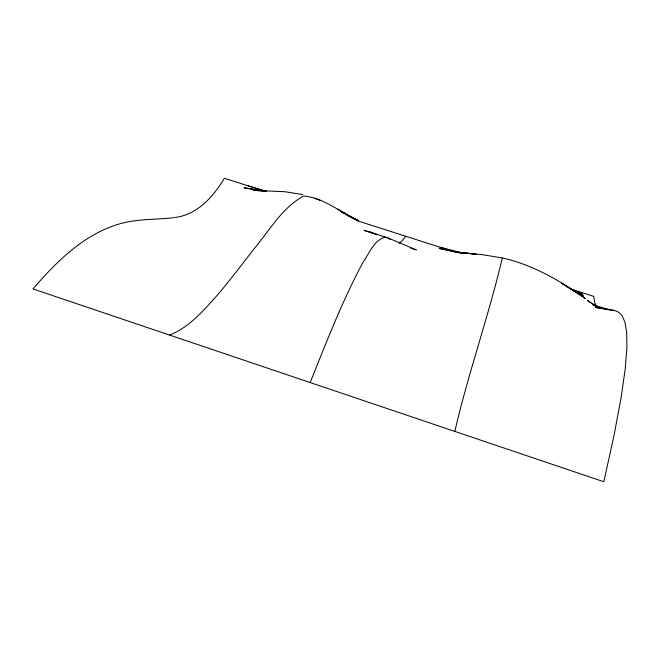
<?xml version="1.0" encoding="UTF-8"?>
<svg xmlns="http://www.w3.org/2000/svg" width="660" height="660" viewBox="0 0 660 660"><rect width="100%" height="100%" fill="white"/><g stroke="black" fill="none" stroke-linecap="round" stroke-linejoin="round"><path stroke-width="0.99" d="M460.952 253.192L439.213 248.391L457.157 252.194L476.281 254.248L456.803 252.194L482.823 254.743L502.293 257.953C488.672 316.247 468.229 372.983 454.847 431.425M310.167 382.552C326.543 341.847 342.375 300.745 363.157 262.028C369.32 253.349 373.709 240.595 384.796 237.188L387.709 237.798L416.361 249.925L410.776 248.226M405.644 236.222L402.138 240.842L399.201 243.235M169.612 335.074C189.527 327.22 203.701 310.315 217.643 294.797C229.771 280.401 241.271 265.493 252.689 250.528C268.752 231.85 281.416 208.073 303.633 195.987C322.459 197.711 338.489 210.375 354.585 219.26M174.776 217.503C197.274 214.855 213.419 196.639 224.383 178.249L258.489 189.156M173.794 217.709C155.818 219.739 137.445 218.765 119.864 223.773C84.067 234.135 56.628 261.409 33 288.932L603.842 481.751L614.212 434.536L621.176 397.279L625.243 368.684L626.917 347.432L626.662 332.285L624.913 322.063L622.066 315.661L618.486 312.106L614.468 310.489L595.444 307.395L609.312 309.845M610.302 310.027L614.468 310.489M264.767 191.152L243.986 187.819L266.582 191.26L253.126 190.327L284.963 191.73L302.742 194.593M502.293 257.953C532.702 264.693 560.059 280.739 585.296 298.452L561.611 283.214L574.002 290.755M440.129 247.252L464.887 253.654M247.104 185.518L265.765 191.045M609.328 309.73L592.771 304.722L595.403 306.1M259.429 189.461L264.165 190.979M356.779 220.597L449.839 250.363M451.778 250.982L454.707 251.914M570.718 289.022L593.744 296.389L594.66 302.527L596.5 306.512M320.644 200.549L314.614 198.173M570.768 289.146L582.508 294.319L570.925 289.03L583.341 295.861L571.964 289.451M349.206 216.241L358.471 220.63M347.102 215.251L357.736 220.291L341.129 211.786L356.202 219.706L337.978 209.237M373.172 233.384L370.433 232.023L377.091 234.671L364.031 230.299L387.709 237.798L390.151 239.431M597.193 306.529L587.582 300.589L595.015 305.852"/></g></svg>
